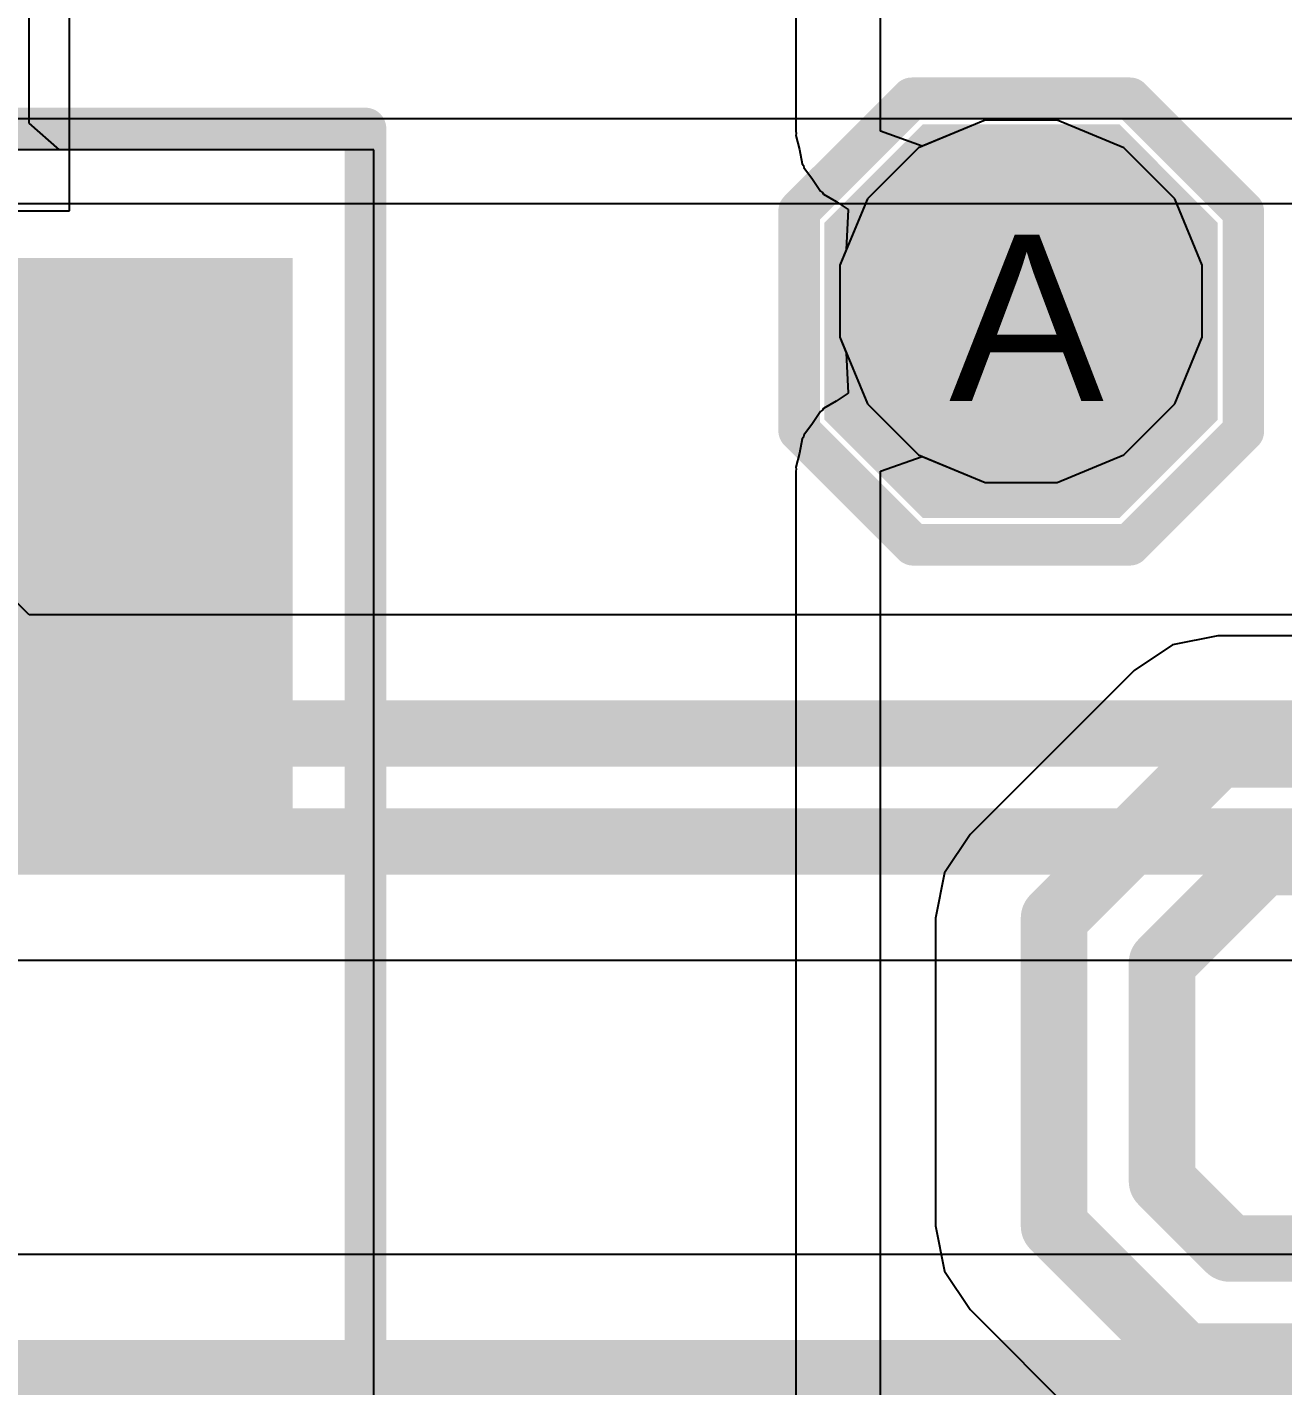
# Model space of a CAD drawing. Header units: inches. Extents: x 0 to 208, y 0 to 213.
# Drawn here: x 1.1223 to 1.2734, y 3.3735 to 3.537 of the extents above; entities that cross this region are included whole.
import ezdxf

# ---------------------------------------------------------------- set-up
doc = ezdxf.new("R2010")
doc.units = ezdxf.units.IN
doc.header["$MEASUREMENT"] = 0
for name, color, linetype in [('Bottom Layer', 5, 'Continuous'), ('Bottom Overlay', 54, 'Continuous'), ('Bottom Paste', 16, 'Continuous'), ('Bottom Solder', 6, 'Continuous'), ('Drill Drawing', 1, 'Continuous'), ('L2_GND1', 16, 'Continuous'), ('L3_SIG1', 76, 'Continuous'), ('L4_PWR', 90, 'Continuous'), ('L5_GND2', 156, 'Continuous'), ('L6_SIG2', 130, 'Continuous'), ('L7_GND3', 216, 'Continuous'), ('Top Layer', 1, 'Continuous'), ('Top Overlay', 2, 'Continuous'), ('Top Paste', 8, 'Continuous'), ('Top Solder', 216, 'Continuous'), ('Via Holes', 16, 'Continuous')]:
    doc.layers.add(name, color=color, linetype=linetype)
doc.styles.add('Arial', font='', dxfattribs={"height": 0.2})
doc.styles.get('Arial').set_extended_font_data('Arial')

# ---------------------------------------------------------------- blocks, each defined once
blk = doc.blocks.new('YSPIT0630A_1R0M_B_185')
at = {"layer": 'Bottom Layer'}
blk.add_hatch(color=5, dxfattribs=at).paths.add_polyline_path([(-0.11024, 0.11024), (-0.04921, 0.11024), (-0.04921, -0.11024), (-0.11024, -0.11024)])
at = {"layer": 'Bottom Paste'}
blk.add_hatch(color=16, dxfattribs=at).paths.add_polyline_path([(-0.11024, 0.11024), (-0.04921, 0.11024), (-0.04921, -0.11024), (-0.11024, -0.11024)])
at = {"layer": 'Bottom Solder'}
blk.add_hatch(color=6, dxfattribs=at).paths.add_polyline_path([(-0.11424, 0.11424), (-0.04521, 0.11424), (-0.04521, -0.11424), (-0.11424, -0.11424)])
at = {"layer": 'Bottom Overlay'}
for points in [[(0.13, 0.123, 0.005, 0.005, 0), (-0.12984, 0.123, 0.005, 0.005, 0)], [(-0.12984, -0.129, 0.005, 0.005, 0), (-0.12984, 0.123, 0.005, 0.005, 0)]]:
    blk.add_lwpolyline(points, format="xyseb", dxfattribs=at)
blk.add_lwpolyline([(-0.13109, 0.123, 0.0025, 0.0025, 1), (-0.12859, 0.123, 0.0025, 0.0025, 1)], format="xyseb", close=True, dxfattribs=at)
blk.add_lwpolyline([(-0.13109, 0.123, 0.0025, 0.0025, 1), (-0.12859, 0.123, 0.0025, 0.0025, 1)], format="xyseb", close=True, dxfattribs=at)
blk = doc.blocks.new('T____________0_5___188')
at = {"layer": 'Top Layer'}
blk.add_hatch(color=1, dxfattribs=at).paths.add_polyline_path([(0.00984, 0.01968), (-0.00984, 0.01968), (-0.01969, 0.00984), (-0.01969, -0.00984), (-0.00984, -0.01969), (0.00984, -0.01969), (0.01969, -0.00984), (0.01969, 0.00984)])
at = {"layer": 'Top Paste'}
blk.add_hatch(color=8, dxfattribs=at).paths.add_polyline_path([(0.00984, 0.01968), (-0.00984, 0.01968), (-0.01969, 0.00984), (-0.01969, -0.00984), (-0.00984, -0.01969), (0.00984, -0.01969), (0.01969, -0.00984), (0.01969, 0.00984)])
at = {"layer": 'Top Solder'}
blk.add_hatch(color=216, dxfattribs=at).paths.add_polyline_path([(0.01184, 0.02368), (-0.01184, 0.02368), (-0.02369, 0.01184), (-0.02369, -0.01184), (-0.01184, -0.02369), (0.01184, -0.02369), (0.02369, -0.01184), (0.02369, 0.01184)])
at = {"layer": 'Top Overlay'}
for points in [[(-0.02684, 0.01312, 0.005, 0.005, 0), (-0.01321, 0.02675, 0.005, 0.005, 0)], [(0.01325, 0.02675, 0.005, 0.005, 0), (-0.01321, 0.02675, 0.005, 0.005, 0)], [(0.02692, 0.01308, 0.005, 0.005, 0), (0.01325, 0.02675, 0.005, 0.005, 0)], [(-0.02684, -0.01316, 0.005, 0.005, 0), (-0.02684, 0.01312, 0.005, 0.005, 0)], [(0.02692, -0.01299, 0.005, 0.005, 0), (0.02692, 0.01308, 0.005, 0.005, 0)], [(-0.01328, -0.02672, 0.005, 0.005, 0), (-0.02684, -0.01316, 0.005, 0.005, 0)], [(0.01318, -0.02672, 0.005, 0.005, 0), (0.02692, -0.01299, 0.005, 0.005, 0)], [(0.01318, -0.02672, 0.005, 0.005, 0), (-0.01328, -0.02672, 0.005, 0.005, 0)]]:
    blk.add_lwpolyline(points, format="xyseb", dxfattribs=at)
for points in [[(-0.01446, 0.02675, 0.0025, 0.0025, 1), (-0.01196, 0.02675, 0.0025, 0.0025, 1)], [(-0.01446, 0.02675, 0.0025, 0.0025, 1), (-0.01196, 0.02675, 0.0025, 0.0025, 1)], [(0.012, 0.02675, 0.0025, 0.0025, 1), (0.0145, 0.02675, 0.0025, 0.0025, 1)], [(0.012, 0.02675, 0.0025, 0.0025, 1), (0.0145, 0.02675, 0.0025, 0.0025, 1)], [(-0.02809, 0.01312, 0.0025, 0.0025, 1), (-0.02559, 0.01312, 0.0025, 0.0025, 1)], [(-0.02809, 0.01312, 0.0025, 0.0025, 1), (-0.02559, 0.01312, 0.0025, 0.0025, 1)], [(0.02567, 0.01308, 0.0025, 0.0025, 1), (0.02817, 0.01308, 0.0025, 0.0025, 1)], [(0.02567, 0.01308, 0.0025, 0.0025, 1), (0.02817, 0.01308, 0.0025, 0.0025, 1)], [(-0.02809, -0.01316, 0.0025, 0.0025, 1), (-0.02559, -0.01316, 0.0025, 0.0025, 1)], [(-0.02809, -0.01316, 0.0025, 0.0025, 1), (-0.02559, -0.01316, 0.0025, 0.0025, 1)], [(0.02567, -0.01299, 0.0025, 0.0025, 1), (0.02817, -0.01299, 0.0025, 0.0025, 1)], [(0.02567, -0.01299, 0.0025, 0.0025, 1), (0.02817, -0.01299, 0.0025, 0.0025, 1)], [(-0.01453, -0.02672, 0.0025, 0.0025, 1), (-0.01203, -0.02672, 0.0025, 0.0025, 1)], [(-0.01453, -0.02672, 0.0025, 0.0025, 1), (-0.01203, -0.02672, 0.0025, 0.0025, 1)], [(0.01193, -0.02672, 0.0025, 0.0025, 1), (0.01443, -0.02672, 0.0025, 0.0025, 1)], [(0.01193, -0.02672, 0.0025, 0.0025, 1), (0.01443, -0.02672, 0.0025, 0.0025, 1)]]:
    blk.add_lwpolyline(points, format="xyseb", close=True, dxfattribs=at)

msp = doc.modelspace()

# ---------------------------------------------------------------- hatches: boundary and pattern name
at = {"layer": 'Bottom Layer'}
h = msp.add_hatch(color=5, dxfattribs=at)
edge = h.paths.add_edge_path()
edge.add_arc((1.24192, 3.50404), 0.01181, 0, 360)
at = {"layer": 'L2_GND1'}
h = msp.add_hatch(color=16, dxfattribs=at)
edge = h.paths.add_edge_path()
edge.add_arc((1.24192, 3.50404), 0.01181, 0, 360)
at = {"layer": 'L3_SIG1'}
h = msp.add_hatch(color=76, dxfattribs=at)
edge = h.paths.add_edge_path()
edge.add_arc((1.24192, 3.50404), 0.01181, 0, 360)
at = {"layer": 'L4_PWR'}
h = msp.add_hatch(color=90, dxfattribs=at)
edge = h.paths.add_edge_path()
edge.add_arc((1.24192, 3.50404), 0.01181, 0, 360)
at = {"layer": 'L5_GND2'}
h = msp.add_hatch(color=156, dxfattribs=at)
edge = h.paths.add_edge_path()
edge.add_arc((1.24192, 3.50404), 0.01181, 0, 360)
at = {"layer": 'L6_SIG2'}
h = msp.add_hatch(color=130, dxfattribs=at)
edge = h.paths.add_edge_path()
edge.add_arc((1.24192, 3.50404), 0.01181, 0, 360)
at = {"layer": 'L7_GND3'}
h = msp.add_hatch(color=216, dxfattribs=at)
edge = h.paths.add_edge_path()
edge.add_arc((1.24192, 3.50404), 0.01181, 0, 360)
at = {"layer": 'Top Layer'}
h = msp.add_hatch(color=1, dxfattribs=at)
edge = h.paths.add_edge_path()
edge.add_arc((1.24192, 3.50404), 0.01181, 0, 360)
at = {"layer": 'Via Holes'}
h = msp.add_hatch(color=7, dxfattribs=at)
edge = h.paths.add_edge_path()
edge.add_arc((1.24192, 3.50404), 0.00591, 0, 360)

# ---------------------------------------------------------------- linework, layer by layer
at = {"layer": 'Bottom Layer'}
for p, q in [((1.12251, 3.5255), (1.12251, 3.5705)), ((1.12616, 3.52226), (1.12251, 3.5255)), ((1.164, 3.52226), (0.912, 3.52226)), ((1.164, 3.52226), (1.12616, 3.52226)), ((1.164, 3.2687), (1.164, 3.52226)), ((1.164, 3.2687), (1.164, 3.52226)), ((1.26562, 3.46377), (1.26015, 3.46269)), ((1.291, 3.46377), (1.26562, 3.46377)), ((1.26562, 3.46377), (1.26562, 3.46377)), ((1.26015, 3.46269), (1.25552, 3.45959)), ((1.25552, 3.45959), (1.23579, 3.43986)), ((1.25552, 3.45959), (1.25552, 3.45959)), ((1.23579, 3.43986), (1.2327, 3.43523)), ((1.2327, 3.43523), (1.23161, 3.42977)), ((1.23161, 3.42977), (1.23161, 3.42977)), ((1.23161, 3.42977), (1.23161, 3.39273)), ((1.23161, 3.39273), (1.23161, 3.39273)), ((1.23161, 3.39273), (1.2327, 3.38727)), ((1.2327, 3.38727), (1.23579, 3.38264)), ((1.23579, 3.38264), (1.25152, 3.36691))]:
    msp.add_line(p, q, dxfattribs=at)
for points in [[(1.24588, 3.42977, 0.008, 0.008, 0), (1.26562, 3.4495, 0.008, 0.008, 0)], [(1.26562, 3.4495, 0.008, 0.008, 0), (1.29986, 3.4495, 0.008, 0.008, 0)], [(1.25888, 3.42438, 0.008, 0.008, 0), (1.271, 3.4365, 0.008, 0.008, 0)], [(1.271, 3.4365, 0.008, 0.008, 0), (1.30525, 3.4365, 0.008, 0.008, 0)], [(1.24588, 3.39273, 0.008, 0.008, 0), (1.24588, 3.42977, 0.008, 0.008, 0)], [(1.25888, 3.39812, 0.008, 0.008, 0), (1.25888, 3.42438, 0.008, 0.008, 0)], [(1.25888, 3.39812, 0.008, 0.008, 0), (1.267, 3.39, 0.008, 0.008, 0)], [(1.24588, 3.39273, 0.008, 0.008, 0), (1.26162, 3.377, 0.008, 0.008, 0)], [(1.267, 3.39, 0.008, 0.008, 0), (1.5602, 3.39, 0.008, 0.008, 0)], [(1.26162, 3.377, 0.008, 0.008, 0), (1.55136, 3.377, 0.008, 0.008, 0)]]:
    msp.add_lwpolyline(points, format="xyseb", dxfattribs=at)
for points in [[(1.26362, 3.4495, 0.004, 0.004, 1), (1.26762, 3.4495, 0.004, 0.004, 1)], [(1.26362, 3.4495, 0.004, 0.004, 1), (1.26762, 3.4495, 0.004, 0.004, 1)], [(1.269, 3.4365, 0.004, 0.004, 1), (1.273, 3.4365, 0.004, 0.004, 1)], [(1.269, 3.4365, 0.004, 0.004, 1), (1.273, 3.4365, 0.004, 0.004, 1)], [(1.24388, 3.42977, 0.004, 0.004, 1), (1.24788, 3.42977, 0.004, 0.004, 1)], [(1.24388, 3.42977, 0.004, 0.004, 1), (1.24788, 3.42977, 0.004, 0.004, 1)], [(1.25688, 3.42438, 0.004, 0.004, 1), (1.26088, 3.42438, 0.004, 0.004, 1)], [(1.25688, 3.42438, 0.004, 0.004, 1), (1.26088, 3.42438, 0.004, 0.004, 1)], [(1.25688, 3.39812, 0.004, 0.004, 1), (1.26088, 3.39812, 0.004, 0.004, 1)], [(1.25688, 3.39812, 0.004, 0.004, 1), (1.26088, 3.39812, 0.004, 0.004, 1)], [(1.24388, 3.39273, 0.004, 0.004, 1), (1.24788, 3.39273, 0.004, 0.004, 1)], [(1.24388, 3.39273, 0.004, 0.004, 1), (1.24788, 3.39273, 0.004, 0.004, 1)], [(1.265, 3.39, 0.004, 0.004, 1), (1.269, 3.39, 0.004, 0.004, 1)], [(1.265, 3.39, 0.004, 0.004, 1), (1.269, 3.39, 0.004, 0.004, 1)], [(1.25962, 3.377, 0.004, 0.004, 1), (1.26362, 3.377, 0.004, 0.004, 1)], [(1.25962, 3.377, 0.004, 0.004, 1), (1.26362, 3.377, 0.004, 0.004, 1)]]:
    msp.add_lwpolyline(points, format="xyseb", close=True, dxfattribs=at)
at = {"layer": 'L2_GND1'}
for p, q in [((1.75265, 3.526), (0.92636, 3.526)), ((0.92636, 3.5158), (1.61523, 3.5158))]:
    msp.add_line(p, q, dxfattribs=at)
at = {"layer": 'L3_SIG1'}
for p, q in [((1.23758, 3.52585), (1.22956, 3.52253)), ((1.24625, 3.52585), (1.23758, 3.52585)), ((1.25427, 3.52253), (1.24625, 3.52585)), ((1.22956, 3.52253), (1.22343, 3.51639)), ((1.26041, 3.51639), (1.25427, 3.52253)), ((1.22343, 3.51639), (1.2201, 3.50837)), ((1.26373, 3.50837), (1.26041, 3.51639)), ((1.2201, 3.50837), (1.2201, 3.4997)), ((1.26373, 3.4997), (1.26373, 3.50837)), ((1.2201, 3.4997), (1.22343, 3.49168)), ((1.26041, 3.49168), (1.26373, 3.4997)), ((1.22343, 3.49168), (1.22956, 3.48554)), ((1.25427, 3.48554), (1.26041, 3.49168)), ((1.22956, 3.48554), (1.23758, 3.48222)), ((1.24625, 3.48222), (1.25427, 3.48554)), ((1.23758, 3.48222), (1.24625, 3.48222))]:
    msp.add_line(p, q, dxfattribs=at)
at = {"layer": 'L4_PWR'}
for p, q in [((1.2148, 3.5848), (1.2148, 3.5245)), ((1.225, 3.5245), (1.225, 3.5848)), ((1.23758, 3.52585), (1.23, 3.52271)), ((1.24625, 3.52585), (1.23758, 3.52585)), ((1.25427, 3.52253), (1.24625, 3.52585)), ((1.2148, 3.5245), (1.21485, 3.52425)), ((1.21485, 3.52425), (1.21482, 3.524)), ((1.21482, 3.524), (1.21524, 3.52231)), ((1.23, 3.52271), (1.225, 3.5245)), ((1.21524, 3.52231), (1.21558, 3.5206)), ((1.26041, 3.51639), (1.25427, 3.52253)), ((1.21558, 3.5206), (1.21572, 3.52039)), ((1.21572, 3.52039), (1.21578, 3.52014)), ((1.21578, 3.52014), (1.21682, 3.51874)), ((1.21682, 3.51874), (1.21779, 3.51729)), ((1.21779, 3.51729), (1.218, 3.51715)), ((1.218, 3.51715), (1.21815, 3.51694)), ((1.21815, 3.51694), (1.21965, 3.51605)), ((1.21965, 3.51605), (1.2211, 3.51508)), ((1.26373, 3.50837), (1.26041, 3.51639)), ((1.2211, 3.51508), (1.22087, 3.51022)), ((1.22087, 3.51022), (1.2201, 3.50837)), ((1.2201, 3.50837), (1.2201, 3.4997)), ((1.26373, 3.4997), (1.26373, 3.50837)), ((1.2201, 3.4997), (1.22087, 3.49785)), ((1.26041, 3.49168), (1.26373, 3.4997)), ((1.22087, 3.49785), (1.2211, 3.49299)), ((1.2211, 3.49299), (1.21965, 3.49202)), ((1.21779, 3.49078), (1.21682, 3.48933)), ((1.218, 3.49092), (1.21779, 3.49078)), ((1.21815, 3.49113), (1.218, 3.49092)), ((1.21965, 3.49202), (1.21815, 3.49113)), ((1.25427, 3.48554), (1.26041, 3.49168)), ((1.21682, 3.48933), (1.21578, 3.48793)), ((1.21558, 3.48747), (1.21524, 3.48576)), ((1.21572, 3.48768), (1.21558, 3.48747)), ((1.21578, 3.48793), (1.21572, 3.48768)), ((1.21524, 3.48576), (1.21482, 3.48407)), ((1.21482, 3.48407), (1.21485, 3.48382)), ((1.225, 3.48357), (1.23, 3.48536)), ((1.23, 3.48536), (1.23758, 3.48222)), ((1.24625, 3.48222), (1.25427, 3.48554)), ((1.21485, 3.48382), (1.2148, 3.48357)), ((1.2148, 3.48357), (1.2148, 2.7152)), ((1.225, 2.705), (1.225, 3.48357)), ((1.23758, 3.48222), (1.24625, 3.48222))]:
    msp.add_line(p, q, dxfattribs=at)
at = {"layer": 'L6_SIG2'}
msp.add_line((1.90789, 3.38927), (0.47474, 3.38927), dxfattribs=at)
msp.add_lwpolyline([(0.46882, 3.375, 0.008, 0.008, 0), (1.90789, 3.375, 0.008, 0.008, 0)], format="xyseb", dxfattribs=at)
at = {"layer": 'Top Layer'}
for p, q in [((1.12737, 3.51493), (1.12737, 3.58871)), ((1.10394, 3.51493), (1.12737, 3.51493)), ((1.1225, 3.46627), (1.09928, 3.48949)), ((1.29147, 3.46627), (1.1225, 3.46627)), ((1.1112, 3.42473), (1.29147, 3.42473))]:
    msp.add_line(p, q, dxfattribs=at)
for points in [[(1.11658, 3.452, 0.008, 0.008, 0), (1.30119, 3.452, 0.008, 0.008, 0)], [(1.1112, 3.439, 0.008, 0.008, 0), (1.30119, 3.439, 0.008, 0.008, 0)]]:
    msp.add_lwpolyline(points, format="xyseb", dxfattribs=at)

# ---------------------------------------------------------------- block references
at = {"rotation": 270}
for name, p in [('T____________0_5___188', (1.24192, 3.50164)), ('YSPIT0630A_1R0M_B_185', (1.04, 3.395))]:
    msp.add_blockref(name, p, dxfattribs=at)

# ---------------------------------------------------------------- texts
at = {"layer": 'Drill Drawing', "style": 'Arial'}
msp.add_text('A', height=0.02, dxfattribs=at).set_placement((1.23325, 3.49204))

doc.saveas('drawing.dxf')
